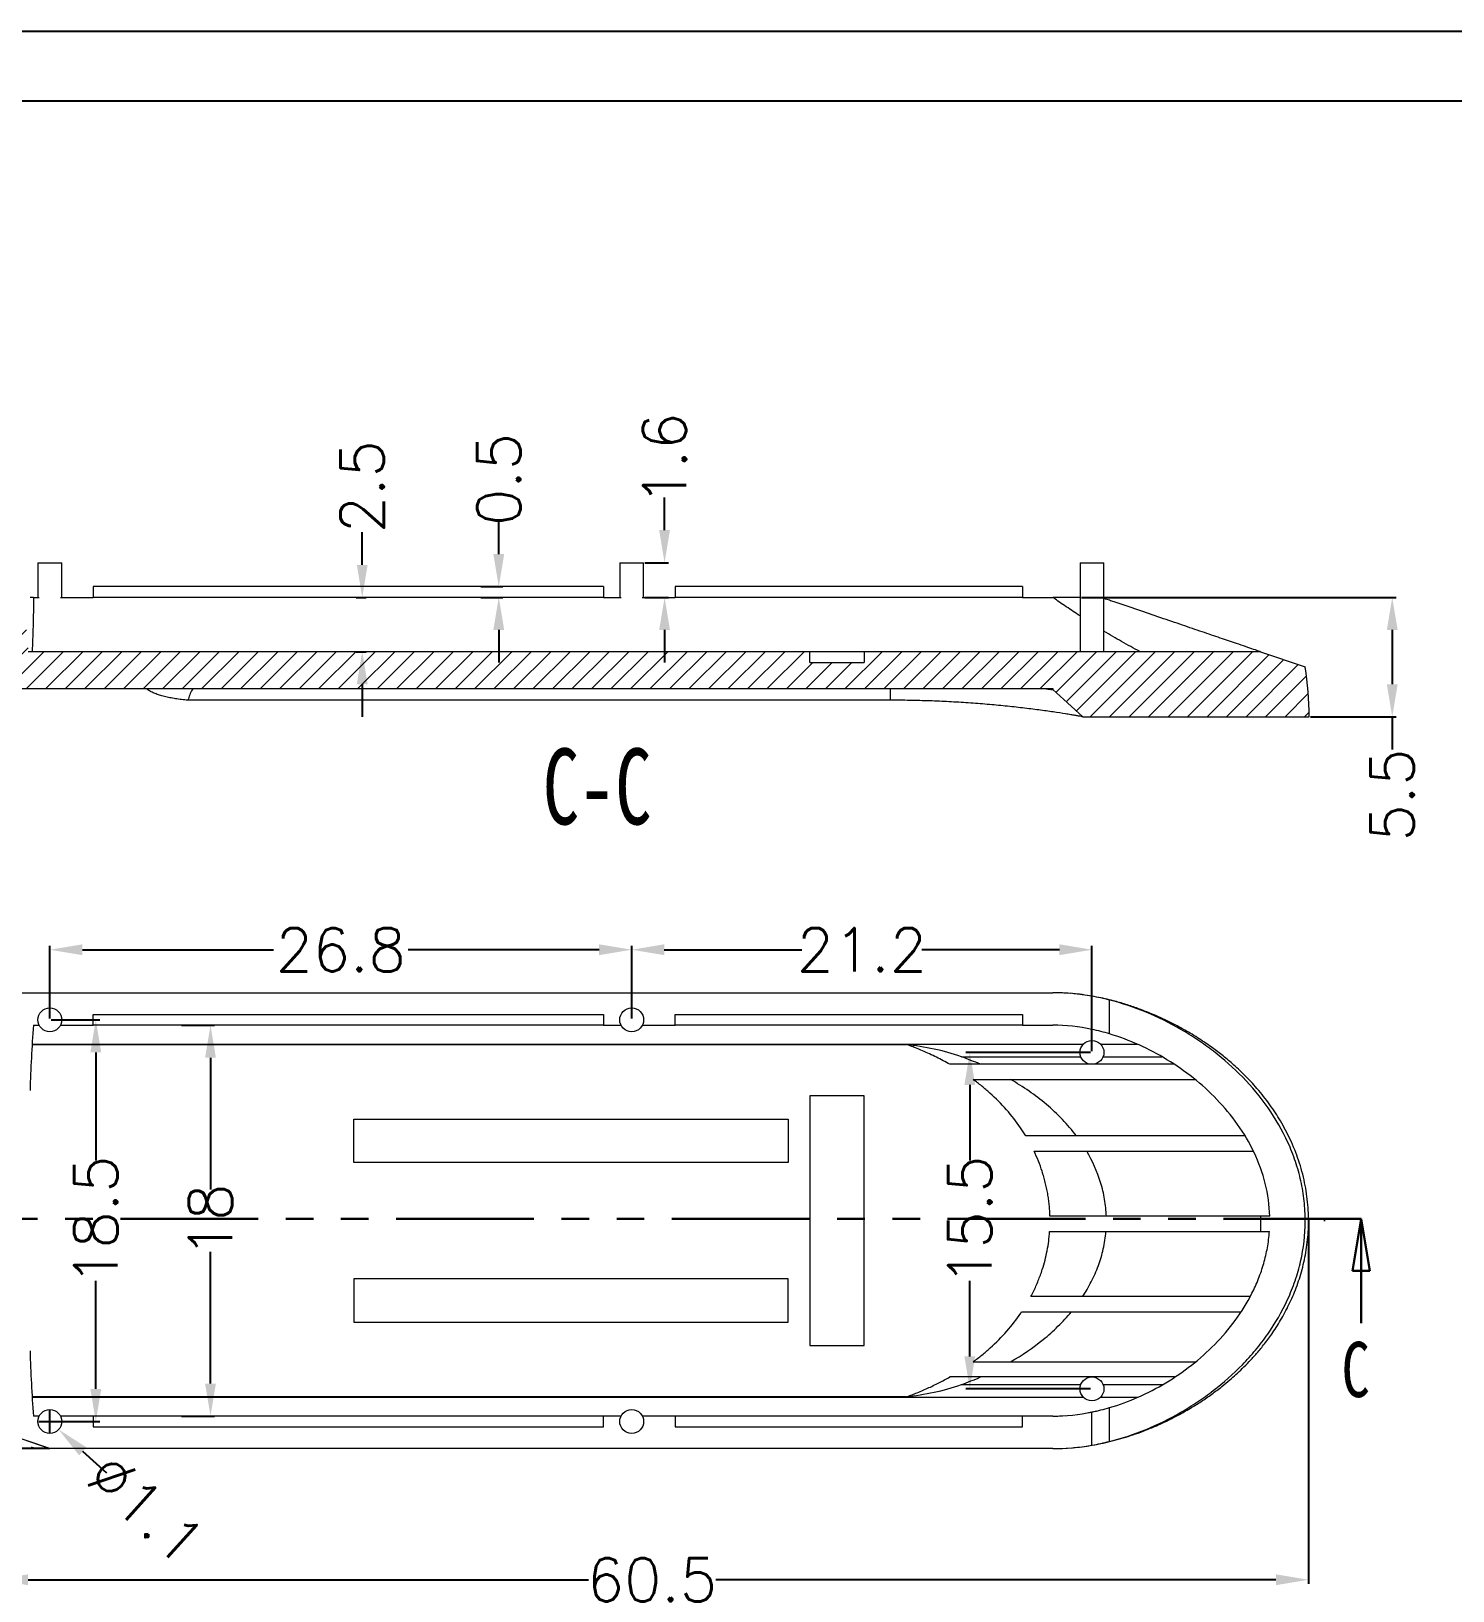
# Model space of a CAD drawing. Header units: inches. Extents: x 3168 to 3805, y 519 to 654.
# Drawn here: x 3410.8 to 3476.3, y 582.1 to 654 of the extents above; entities that cross this region are included whole.
import ezdxf

# ---------------------------------------------------------------- set-up
doc = ezdxf.new("R2010")
doc.units = ezdxf.units.IN
doc.linetypes.add('PHANTOM', pattern=[12.7, 6.35, -1.27, 1.27, -1.27, 1.27, -1.27])
doc.styles.add('SLDTEXTSTYLE0', font='TXT', dxfattribs={"width": 0.75})
doc.styles.add('SLDTEXTSTYLE3', font='TXT', dxfattribs={"width": 0.7})
doc.styles.get("Standard").update_dxf_attribs({"font": 'txt', "bigfont": 'gbcbig.shx'})
doc.dimstyles.new('2', dxfattribs={"dimtxt": 2, "dimasz": 1.5, "dimexe": 0.18, "dimexo": 0.0625, "dimgap": 0.1, "dimtad": 0, "dimzin": 12, "dimdsep": 46, "dimtxsty": 'Standard', "dimcen": 0.5, "dimclrd": 3, "dimclre": 3, "dimadec": 0, "dimazin": 0, "dimtfac": 1, "dimtofl": 0, "dimtmove": 0, "dimatfit": 3, "dimfxl": 1, "dimtolj": 1, "dimtzin": 0, "dimarcsym": 0})

# ---------------------------------------------------------------- blocks, each defined once
blk = doc.blocks.new('_CLOSED')
at = {"color": 0, "linetype": 'ByBlock', "lineweight": -2}
for p, q in [((-1, 0.166667), (0, 0)), ((-1, 0.166667), (-1, -0.166667)), ((0, 0), (-1, -0.166667)), ((0, 0), (-1, 0))]:
    blk.add_line(p, q, dxfattribs=at)
blk = doc.blocks.new('*D180')
at = {"color": 3, "lineweight": -2, "transparency": 16777216}
for p, q in [((3407.669, 611.651), (3406.169, 611.651)), ((3409.169, 599.353), (3409.169, 611.831)), ((3411.669, 608.485), (3411.669, 611.831)), ((3413.169, 611.651), (3414.669, 611.651))]:
    blk.add_line(p, q, dxfattribs=at)
at = {"color": 3, "transparency": 16777216}
for points in [[(3407.669, 611.901), (3407.669, 611.401), (3409.169, 611.651)], [(3413.169, 611.901), (3413.169, 611.401), (3411.669, 611.651)]]:
    blk.add_solid(points, dxfattribs=at)
at = {"layer": 'Defpoints', "color": 0, "transparency": 16777216}
for p in [(3411.669, 611.651), (3411.669, 608.423), (3409.169, 599.291)]:
    blk.add_point(p, dxfattribs=at)
at = {"color": 0, "transparency": 16777216, "insert": (3404.069, 611.651), "char_height": 2, "attachment_point": 5}
blk.add_mtext('\\A1;2.5', dxfattribs=at)
blk = doc.blocks.new('*D181')
at = {"color": 3, "lineweight": -2, "transparency": 16777216}
for p, q in [((3411.669, 608.485), (3411.669, 611.831)), ((3413.169, 611.651), (3421.969, 611.651)), ((3436.969, 611.651), (3428.169, 611.651)), ((3438.469, 608.485), (3438.469, 611.831))]:
    blk.add_line(p, q, dxfattribs=at)
at = {"color": 3, "transparency": 16777216}
for points in [[(3413.169, 611.901), (3413.169, 611.401), (3411.669, 611.651)], [(3436.969, 611.901), (3436.969, 611.401), (3438.469, 611.651)]]:
    blk.add_solid(points, dxfattribs=at)
at = {"layer": 'Defpoints', "color": 0, "transparency": 16777216}
for p in [(3438.469, 611.651), (3411.669, 608.423), (3438.469, 608.423)]:
    blk.add_point(p, dxfattribs=at)
at = {"color": 0, "transparency": 16777216, "insert": (3425.069, 611.651), "char_height": 2, "attachment_point": 5}
blk.add_mtext('\\A1;26.8', dxfattribs=at)
blk = doc.blocks.new('*D182')
at = {"color": 3, "lineweight": -2, "transparency": 16777216}
for p, q in [((3438.469, 608.485), (3438.469, 611.831)), ((3439.969, 611.651), (3446.302, 611.651)), ((3458.169, 611.651), (3451.835, 611.651)), ((3459.669, 606.985), (3459.669, 611.831))]:
    blk.add_line(p, q, dxfattribs=at)
at = {"color": 3, "transparency": 16777216}
for points in [[(3439.969, 611.901), (3439.969, 611.401), (3438.469, 611.651)], [(3458.169, 611.901), (3458.169, 611.401), (3459.669, 611.651)]]:
    blk.add_solid(points, dxfattribs=at)
at = {"layer": 'Defpoints', "color": 0, "transparency": 16777216}
for p in [(3459.669, 611.651), (3438.469, 608.423), (3459.669, 606.923)]:
    blk.add_point(p, dxfattribs=at)
at = {"color": 0, "transparency": 16777216, "insert": (3449.069, 611.651), "char_height": 2, "attachment_point": 5}
blk.add_mtext('\\A1;21.2', dxfattribs=at)
blk = doc.blocks.new('*D183')
at = {"color": 3, "lineweight": -2, "transparency": 16777216}
for p, q in [((3411.731, 608.423), (3413.967, 608.423)), ((3413.787, 606.923), (3413.787, 601.939)), ((3413.787, 591.423), (3413.787, 596.406)), ((3411.731, 589.923), (3413.967, 589.923))]:
    blk.add_line(p, q, dxfattribs=at)
at = {"color": 3, "transparency": 16777216}
for points in [[(3413.537, 606.923), (3414.037, 606.923), (3413.787, 608.423)], [(3413.537, 591.423), (3414.037, 591.423), (3413.787, 589.923)]]:
    blk.add_solid(points, dxfattribs=at)
at = {"layer": 'Defpoints', "color": 0, "transparency": 16777216}
for p in [(3411.669, 608.423), (3413.787, 608.423), (3411.669, 589.923)]:
    blk.add_point(p, dxfattribs=at)
at = {"color": 0, "transparency": 16777216, "insert": (3413.787, 599.173), "char_height": 2, "attachment_point": 5, "rotation": 90}
blk.add_mtext('\\A1;18.5', dxfattribs=at)
blk = doc.blocks.new('*D184')
at = {"color": 3, "lineweight": -2, "transparency": 16777216}
for p, q in [((3409.606, 609.673), (3403.408, 609.673)), ((3403.588, 608.173), (3403.588, 600.606)), ((3403.588, 590.173), (3403.588, 597.739)), ((3411.606, 588.673), (3403.408, 588.673))]:
    blk.add_line(p, q, dxfattribs=at)
at = {"color": 3, "transparency": 16777216}
for points in [[(3403.338, 608.173), (3403.838, 608.173), (3403.588, 609.673)], [(3403.338, 590.173), (3403.838, 590.173), (3403.588, 588.673)]]:
    blk.add_solid(points, dxfattribs=at)
at = {"layer": 'Defpoints', "color": 0, "transparency": 16777216}
for p in [(3409.669, 609.673), (3403.588, 588.673), (3411.669, 588.673)]:
    blk.add_point(p, dxfattribs=at)
at = {"color": 0, "transparency": 16777216, "insert": (3403.588, 599.173), "char_height": 2, "attachment_point": 5, "rotation": 90}
blk.add_mtext('\\A1;21', dxfattribs=at)
blk = doc.blocks.new('*D185')
at = {"color": 3, "lineweight": -2, "transparency": 16777216}
for p, q in [((3459.606, 606.923), (3453.862, 606.923)), ((3454.042, 605.423), (3454.042, 601.939)), ((3454.042, 592.923), (3454.042, 596.406)), ((3459.606, 591.423), (3453.862, 591.423))]:
    blk.add_line(p, q, dxfattribs=at)
at = {"color": 3, "transparency": 16777216}
for points in [[(3453.792, 605.423), (3454.292, 605.423), (3454.042, 606.923)], [(3453.792, 592.923), (3454.292, 592.923), (3454.042, 591.423)]]:
    blk.add_solid(points, dxfattribs=at)
at = {"layer": 'Defpoints', "color": 0, "transparency": 16777216}
for p in [(3459.669, 606.923), (3454.042, 591.423), (3459.669, 591.423)]:
    blk.add_point(p, dxfattribs=at)
at = {"color": 0, "transparency": 16777216, "insert": (3454.042, 599.173), "char_height": 2, "attachment_point": 5, "rotation": 90}
blk.add_mtext('\\A1;15.5', dxfattribs=at)
blk = doc.blocks.new('*D186')
at = {"color": 3, "lineweight": -2, "transparency": 16777216}
for p, q in [((3411.169, 589.923), (3412.169, 589.923)), ((3411.669, 589.423), (3411.669, 590.423)), ((3414.301, 587.541), (3413.189, 588.547))]:
    blk.add_line(p, q, dxfattribs=at)
at = {"color": 3, "transparency": 16777216}
blk.add_solid([(3413.356, 588.733), (3413.021, 588.362), (3412.076, 589.554)], dxfattribs=at)
at = {"layer": 'Defpoints', "color": 0, "transparency": 16777216}
for p in [(3411.261, 590.292), (3412.076, 589.554)]:
    blk.add_point(p, dxfattribs=at)
at = {"color": 0, "transparency": 16777216, "insert": (3416.105, 585.908), "char_height": 2, "attachment_point": 5, "rotation": 317.85672}
blk.add_mtext('\\A1;∅1.1', dxfattribs=at)
blk = doc.blocks.new('*D187')
at = {"color": 3, "lineweight": -2, "transparency": 16777216}
for p, q in [((3409.169, 599.196), (3409.169, 582.454)), ((3469.643, 599.196), (3469.643, 582.454)), ((3410.669, 582.634), (3436.473, 582.634)), ((3468.143, 582.634), (3442.339, 582.634))]:
    blk.add_line(p, q, dxfattribs=at)
at = {"color": 3, "transparency": 16777216}
for points in [[(3410.669, 582.884), (3410.669, 582.384), (3409.169, 582.634)], [(3468.143, 582.884), (3468.143, 582.384), (3469.643, 582.634)]]:
    blk.add_solid(points, dxfattribs=at)
at = {"layer": 'Defpoints', "color": 0, "transparency": 16777216}
for p in [(3409.169, 599.259), (3469.643, 599.259), (3469.643, 582.634)]:
    blk.add_point(p, dxfattribs=at)
at = {"color": 0, "transparency": 16777216, "insert": (3439.406, 582.634), "char_height": 2, "attachment_point": 5}
blk.add_mtext('\\A1;60.5', dxfattribs=at)
blk = doc.blocks.new('*D192')
at = {"color": 3, "lineweight": -2, "transparency": 16777216}
for p, q in [((3459.181, 627.877), (3473.679, 627.877)), ((3473.499, 626.377), (3473.499, 623.878)), ((3469.731, 622.378), (3473.679, 622.378)), ((3473.499, 622.378), (3473.499, 620.878))]:
    blk.add_line(p, q, dxfattribs=at)
at = {"color": 3, "transparency": 16777216}
for points in [[(3473.249, 626.377), (3473.749, 626.377), (3473.499, 627.877)], [(3473.249, 623.878), (3473.749, 623.878), (3473.499, 622.378)]]:
    blk.add_solid(points, dxfattribs=at)
at = {"layer": 'Defpoints', "color": 0, "transparency": 16777216}
for p in [(3459.119, 627.877), (3473.499, 627.877), (3469.668, 622.378)]:
    blk.add_point(p, dxfattribs=at)
at = {"color": 0, "transparency": 16777216, "insert": (3473.499, 618.778), "char_height": 2, "attachment_point": 5, "rotation": 90}
blk.add_mtext('\\A1;5.5', dxfattribs=at)
blk = doc.blocks.new('*D196')
at = {"color": 3, "lineweight": -2, "transparency": 16777216}
for p, q in [((3426.058, 629.377), (3426.058, 630.877)), ((3425.773, 627.877), (3426.238, 627.877)), ((3425.773, 625.377), (3426.238, 625.377)), ((3426.058, 623.877), (3426.058, 622.377))]:
    blk.add_line(p, q, dxfattribs=at)
at = {"color": 3, "transparency": 16777216}
for points in [[(3425.808, 629.377), (3426.308, 629.377), (3426.058, 627.877)], [(3425.808, 623.877), (3426.308, 623.877), (3426.058, 625.377)]]:
    blk.add_solid(points, dxfattribs=at)
at = {"layer": 'Defpoints', "color": 0, "transparency": 16777216}
for p in [(3425.711, 627.877), (3426.058, 627.877), (3425.711, 625.377)]:
    blk.add_point(p, dxfattribs=at)
at = {"color": 0, "transparency": 16777216, "insert": (3426.058, 632.977), "char_height": 2, "attachment_point": 5, "rotation": 90}
blk.add_mtext('\\A1;2.5', dxfattribs=at)
blk = doc.blocks.new('*D197')
at = {"color": 3, "lineweight": -2, "transparency": 16777216}
for p, q in [((3432.348, 629.877), (3432.348, 631.377)), ((3431.526, 628.377), (3432.528, 628.377)), ((3431.526, 627.877), (3432.528, 627.877)), ((3432.348, 626.377), (3432.348, 624.877))]:
    blk.add_line(p, q, dxfattribs=at)
at = {"color": 3, "transparency": 16777216}
for points in [[(3432.098, 629.877), (3432.598, 629.877), (3432.348, 628.377)], [(3432.098, 626.377), (3432.598, 626.377), (3432.348, 627.877)]]:
    blk.add_solid(points, dxfattribs=at)
at = {"layer": 'Defpoints', "color": 0, "transparency": 16777216}
for p in [(3431.464, 628.377), (3431.464, 627.877), (3432.348, 628.377)]:
    blk.add_point(p, dxfattribs=at)
at = {"color": 0, "transparency": 16777216, "insert": (3432.348, 633.311), "char_height": 2, "attachment_point": 5, "rotation": 90}
blk.add_mtext('\\A1;0.5', dxfattribs=at)
blk = doc.blocks.new('*D198')
at = {"color": 3, "lineweight": -2, "transparency": 16777216}
for p, q in [((3439.984, 630.977), (3439.984, 632.477)), ((3439.081, 629.477), (3440.164, 629.477)), ((3439.081, 627.877), (3440.164, 627.877)), ((3439.984, 626.377), (3439.984, 624.877))]:
    blk.add_line(p, q, dxfattribs=at)
at = {"color": 3, "transparency": 16777216}
for points in [[(3439.734, 630.977), (3440.234, 630.977), (3439.984, 629.477)], [(3439.734, 626.377), (3440.234, 626.377), (3439.984, 627.877)]]:
    blk.add_solid(points, dxfattribs=at)
at = {"layer": 'Defpoints', "color": 0, "transparency": 16777216}
for p in [(3439.019, 629.477), (3439.984, 629.477), (3439.019, 627.877)]:
    blk.add_point(p, dxfattribs=at)
at = {"color": 0, "transparency": 16777216, "insert": (3439.984, 634.244), "char_height": 2, "attachment_point": 5, "rotation": 90}
blk.add_mtext('\\A1;1.6', dxfattribs=at)
blk = doc.blocks.new('*D211')
at = {"color": 3, "lineweight": -2, "transparency": 16777216}
for p, q in [((3417.736, 608.173), (3419.25, 608.173)), ((3419.07, 606.673), (3419.07, 600.606)), ((3419.07, 591.673), (3419.07, 597.739)), ((3417.736, 590.173), (3419.25, 590.173))]:
    blk.add_line(p, q, dxfattribs=at)
at = {"color": 3, "transparency": 16777216}
for points in [[(3418.82, 606.673), (3419.32, 606.673), (3419.07, 608.173)], [(3418.82, 591.673), (3419.32, 591.673), (3419.07, 590.173)]]:
    blk.add_solid(points, dxfattribs=at)
at = {"layer": 'Defpoints', "color": 0, "transparency": 16777216}
for p in [(3417.673, 608.173), (3417.673, 590.173), (3419.07, 590.173)]:
    blk.add_point(p, dxfattribs=at)
at = {"color": 0, "transparency": 16777216, "insert": (3419.07, 599.173), "char_height": 2, "attachment_point": 5, "rotation": 90}
blk.add_mtext('\\A1;18', dxfattribs=at)

msp = doc.modelspace()

# ---------------------------------------------------------------- hatches: boundary and pattern name
at = {"linetype": 'Continuous', "lineweight": 0}
h = msp.add_hatch(dxfattribs=at)
h.set_pattern_fill('ANSI31', color=4, scale=0.2, style=0)
h.set_pattern_definition([(45, (0, -7.52314), (-0.44901281, 0.44901281), [])])
edge = h.paths.add_edge_path(flags=0)
edge.add_spline(control_points=[(3409.169, 624.514), (3409.227, 624.484), (3409.285, 624.454), (3409.343, 624.425)], knot_values=[0.000024, 0.000024, 0.000024, 0.000024, 0.00022, 0.00022, 0.00022, 0.00022], weights=[1, 1, 1, 1], degree=3, periodic=0)
edge.add_spline(control_points=[(3409.343, 624.425), (3409.584, 624.176), (3409.825, 623.927), (3410.066, 623.678)], knot_values=[0, 0, 0, 0, 0.00104, 0.00104, 0.00104, 0.00104], weights=[1, 1, 1, 1], degree=3, periodic=0)
edge.add_line((3410.066, 623.678), (3457.867, 623.678))
edge.add_spline(control_points=[(3457.867, 623.678), (3457.867, 623.662), (3457.867, 623.646), (3457.867, 623.63)], knot_values=[0, 0, 0, 0, 0.000048, 0.000048, 0.000048, 0.000048], weights=[1, 1, 1, 1], degree=3, periodic=0)
edge.add_spline(control_points=[(3457.867, 623.63), (3458.092, 623.427), (3458.317, 623.223), (3458.542, 623.02), (3458.66, 622.913), (3458.779, 622.806), (3458.897, 622.699), (3459.016, 622.592), (3459.134, 622.485), (3459.253, 622.378)], knot_values=[0, 0, 0, 0, 0.000909, 0.000909, 0.000909, 0.001388, 0.001388, 0.001388, 0.001867, 0.001867, 0.001867, 0.001867], weights=[1, 1, 1, 1, 1, 1, 1, 1, 1, 1], degree=3, periodic=0)
edge.add_line((3459.253, 622.378), (3469.668, 622.378))
edge.add_spline(control_points=[(3469.668, 622.378), (3469.67, 623.147), (3469.61, 623.918), (3469.49, 624.678)], knot_values=[0.000034, 0.000034, 0.000034, 0.000034, 0.002332, 0.002332, 0.002332, 0.002332], weights=[1, 1, 1, 1], degree=3, periodic=0)
edge.add_line((3469.49, 624.678), (3467.432, 625.377))
edge.add_line((3467.432, 625.377), (3449.169, 625.377))
edge.add_line((3449.169, 625.377), (3449.169, 624.877))
edge.add_line((3449.169, 624.877), (3446.669, 624.877))
edge.add_line((3446.669, 624.877), (3446.669, 625.377))
edge.add_line((3446.669, 625.377), (3410.669, 625.377))
edge.add_line((3410.669, 625.377), (3410.669, 626.377))
edge.add_line((3410.669, 626.377), (3409.169, 626.377))
edge.add_line((3409.169, 626.377), (3409.169, 624.514))

# ---------------------------------------------------------------- linework, layer by layer
for p, q in [((3377.093, 653.956), (3567.902, 653.956)), ((3382.031, 650.744), (3564.69, 650.744))]:
    msp.add_line(p, q)
at = {"color": 7, "linetype": 'Continuous', "lineweight": 15}
for p, q in [((3411.119, 629.477), (3411.119, 627.877)), ((3411.119, 629.477), (3412.219, 629.477)), ((3412.219, 627.877), (3412.219, 629.477)), ((3437.919, 629.477), (3437.919, 627.877)), ((3437.919, 629.477), (3439.019, 629.477)), ((3439.019, 627.877), (3439.019, 629.477)), ((3459.119, 629.477), (3459.119, 625.377)), ((3459.119, 629.477), (3460.219, 629.477)), ((3460.219, 625.377), (3460.219, 629.477)), ((3410.916, 627.877), (3411.179, 627.877)), ((3412.158, 627.877), (3413.669, 627.877)), ((3437.169, 628.377), (3413.669, 628.377)), ((3413.669, 628.377), (3413.669, 627.877)), ((3437.169, 627.877), (3413.669, 627.877)), ((3437.169, 628.377), (3437.169, 627.877)), ((3437.169, 627.877), (3437.979, 627.877)), ((3438.958, 627.877), (3440.469, 627.877)), ((3440.469, 628.377), (3440.469, 627.877)), ((3456.469, 628.377), (3440.469, 628.377)), ((3456.469, 627.877), (3440.469, 627.877)), ((3456.469, 628.377), (3456.469, 627.877)), ((3456.469, 627.877), (3457.861, 627.877)), ((3460.474, 627.744), (3460.219, 627.811)), ((3446.669, 625.377), (3410.669, 625.377)), ((3410.855, 625.386), (3459.119, 625.386)), ((3446.669, 624.877), (3446.669, 625.377)), ((3449.169, 625.377), (3446.669, 625.377)), ((3449.169, 625.377), (3449.169, 624.877)), ((3467.432, 625.377), (3449.169, 625.377)), ((3460.219, 625.386), (3461.868, 625.386)), ((3461.868, 625.386), (3461.894, 625.377)), ((3467.432, 625.377), (3469.49, 624.678)), ((3446.669, 624.877), (3449.169, 624.877)), ((3410.066, 623.678), (3457.867, 623.678)), ((3416.189, 623.616), (3416.129, 623.677)), ((3457.867, 623.678), (3457.867, 623.63)), ((3450.369, 623.143), (3418.032, 623.143)), ((3459.253, 622.378), (3469.668, 622.378)), ((3409.669, 609.673), (3457.861, 609.673)), ((3458.69, 609.635), (3458.492, 609.652)), ((3459.669, 607.982), (3459.669, 609.51)), ((3460.474, 607.775), (3460.474, 609.335)), ((3413.669, 608.673), (3437.169, 608.673)), ((3413.669, 608.173), (3413.669, 608.673)), ((3437.169, 608.673), (3437.169, 608.173)), ((3440.469, 608.673), (3456.469, 608.673)), ((3440.469, 608.173), (3440.469, 608.673)), ((3456.469, 608.673), (3456.469, 608.173)), ((3410.916, 608.173), (3411.179, 608.173)), ((3412.158, 608.173), (3413.669, 608.173)), ((3437.169, 608.173), (3413.669, 608.173)), ((3437.169, 608.173), (3437.979, 608.173)), ((3438.958, 608.173), (3440.469, 608.173)), ((3456.469, 608.173), (3440.469, 608.173)), ((3456.469, 608.173), (3457.861, 608.173)), ((3410.854, 607.293), (3451.109, 607.293)), ((3410.855, 607.302), (3459.27, 607.302)), ((3460.067, 607.302), (3461.751, 607.302)), ((3463.438, 606.373), (3453.119, 606.373)), ((3454.199, 605.673), (3464.415, 605.673)), ((3449.169, 604.923), (3446.669, 604.923)), ((3446.669, 604.923), (3446.669, 593.423)), ((3449.169, 593.423), (3449.169, 604.923)), ((3425.669, 603.854), (3445.669, 603.854)), ((3425.669, 601.854), (3425.669, 603.854)), ((3445.669, 603.854), (3445.669, 601.854)), ((3466.723, 603.073), (3456.621, 603.073)), ((3457.001, 602.373), (3467.104, 602.373)), ((3445.669, 601.854), (3425.669, 601.854)), ((3467.432, 599.373), (3457.734, 599.373)), ((3467.432, 599.373), (3467.432, 598.673)), ((3467.856, 599.373), (3467.432, 599.373)), ((3457.72, 598.673), (3467.432, 598.673)), ((3467.432, 598.673), (3467.841, 598.673)), ((3445.669, 596.491), (3425.669, 596.491)), ((3425.669, 596.491), (3425.669, 594.491)), ((3445.669, 594.491), (3445.669, 596.491)), ((3466.943, 595.673), (3456.849, 595.673)), ((3456.43, 594.973), (3466.527, 594.973)), ((3425.669, 594.491), (3445.669, 594.491)), ((3446.669, 593.423), (3449.169, 593.423)), ((3454.199, 592.673), (3464.421, 592.673)), ((3463.466, 591.973), (3453.119, 591.973)), ((3451.109, 591.053), (3410.854, 591.053)), ((3410.855, 591.043), (3459.27, 591.043)), ((3460.067, 591.043), (3461.778, 591.043)), ((3460.474, 589.003), (3460.474, 590.561)), ((3411.179, 590.173), (3410.916, 590.173)), ((3413.669, 590.173), (3412.158, 590.173)), ((3437.169, 590.173), (3413.669, 590.173)), ((3413.669, 590.173), (3413.669, 589.673)), ((3437.169, 589.673), (3437.169, 590.173)), ((3437.979, 590.173), (3437.169, 590.173)), ((3440.469, 590.173), (3438.958, 590.173)), ((3440.469, 590.173), (3440.469, 589.673)), ((3456.469, 590.173), (3440.469, 590.173)), ((3456.469, 589.673), (3456.469, 590.173)), ((3457.861, 590.173), (3456.469, 590.173)), ((3459.508, 590.33), (3459.891, 590.409)), ((3459.669, 588.831), (3459.669, 590.358)), ((3411.669, 588.673), (3409.483, 589.423)), ((3411.646, 588.675), (3409.944, 589.263)), ((3413.669, 589.673), (3437.169, 589.673)), ((3440.469, 589.673), (3456.469, 589.673)), ((3411.646, 588.675), (3411.646, 588.675)), ((3457.861, 588.673), (3411.669, 588.673)), ((3458.486, 588.692), (3458.707, 588.71))]:
    msp.add_line(p, q, dxfattribs=at)
at = {"color": 8, "linetype": 'Continuous', "lineweight": 15}
for p, q in [((3450.369, 623.678), (3450.369, 623.143)), ((3453.653, 606.725), (3459.155, 606.725)), ((3460.182, 606.725), (3462.887, 606.725)), ((3453.653, 591.621), (3459.155, 591.621)), ((3460.182, 591.621), (3462.919, 591.621))]:
    msp.add_line(p, q, dxfattribs=at)
at = {"color": 1, "linetype": 'PHANTOM', "lineweight": 30}
msp.add_line((3472.07, 599.259), (3406.374, 599.259), dxfattribs=at)
at = {"color": 7, "linetype": 'Continuous', "lineweight": 30}
msp.add_line((3472.07, 594.459), (3472.07, 599.259), dxfattribs=at)
at = {"color": 7, "linetype": 'Continuous', "lineweight": 15, "flags": 128}
msp.add_lwpolyline([(3459.253, 622.378), (3458.897, 622.699), (3458.542, 623.02), (3457.867, 623.63)], dxfattribs=at)
at = {"color": 7, "linetype": 'Continuous', "lineweight": 15}
for centre in [(3411.669, 608.423), (3438.469, 608.423), (3459.669, 606.923), (3459.669, 591.423), (3411.669, 589.923), (3438.469, 589.923)]:
    msp.add_circle(centre, 0.55, dxfattribs=at)
for points, knots in [([(3410.916, 627.877), (3410.874, 627.877), (3410.845, 627.877), (3410.796, 627.877), (3410.776, 627.877), (3410.759, 627.877)], [0, 0, 0, 0, 0.5, 0.5, 1, 1, 1, 1]), ([(3410.916, 627.877), (3410.916, 627.425), (3410.909, 626.985), (3410.887, 626.131), (3410.872, 625.74), (3410.855, 625.386)], [0, 0, 0, 0, 0.5, 0.5, 1, 1, 1, 1]), ([(3459.119, 627.028), (3458.908, 627.166), (3458.491, 627.44), (3458.073, 627.729), (3457.866, 627.874), (3457.861, 627.877)], [0, 0, 0, 0, 0.500695, 0.987881, 1, 1, 1, 1]), ([(3459.119, 627.877), (3459.004, 627.877), (3458.589, 627.877), (3458.167, 627.877), (3457.861, 627.877)], [0, 0, 0, 0, 0.275684, 1, 1, 1, 1]), ([(3467.412, 625.384), (3467.318, 625.416), (3467.127, 625.481), (3466.756, 625.608), (3466.257, 625.777), (3465.594, 626.003), (3464.755, 626.288), (3463.834, 626.601), (3462.844, 626.938), (3461.792, 627.296), (3460.99, 627.569), (3460.546, 627.72), (3460.474, 627.744)], [0, 0, 0, 0, 0.077899, 0.157693, 0.237339, 0.358745, 0.480603, 0.602176, 0.726668, 0.851449, 0.975909, 1, 1, 1, 1]), ([(3461.868, 625.386), (3461.591, 625.536), (3461.042, 625.832), (3460.491, 626.164), (3460.219, 626.328)], [0, 0, 0, 0, 0.505119, 1, 1, 1, 1]), ([(3418.032, 623.143), (3417.982, 623.148), (3417.883, 623.157), (3417.737, 623.174), (3417.595, 623.192), (3417.411, 623.22), (3417.19, 623.259), (3416.944, 623.314), (3416.718, 623.377), (3416.515, 623.449), (3416.335, 623.528), (3416.238, 623.587), (3416.189, 623.616)], [0, 0, 0, 0, 0.061764, 0.123493, 0.185342, 0.247463, 0.371174, 0.495463, 0.620902, 0.746981, 0.873184, 1, 1, 1, 1]), ([(3418.261, 623.678), (3418.252, 623.664), (3418.187, 623.572), (3418.104, 623.393), (3418.056, 623.226), (3418.032, 623.143)], [0, 0, 0, 0, 0.076623, 0.538226, 1, 1, 1, 1]), ([(3457.51, 623.678), (3457.577, 623.669), (3457.711, 623.652), (3457.832, 623.635), (3457.856, 623.631), (3457.867, 623.63)], [0, 0, 0, 0, 0.331865, 0.6700198, 1, 1, 1, 1]), ([(3459.253, 622.378), (3459.251, 622.378), (3459.246, 622.379), (3459.228, 622.382), (3459.202, 622.387), (3459.151, 622.396), (3459.057, 622.412), (3458.897, 622.44), (3458.696, 622.474), (3458.38, 622.525), (3457.902, 622.599), (3457.229, 622.694), (3456.483, 622.788), (3455.684, 622.876), (3454.847, 622.955), (3453.979, 623.022), (3453.092, 623.075), (3452.342, 623.107), (3451.739, 623.126), (3451.285, 623.136), (3450.827, 623.142), (3450.522, 623.142), (3450.369, 623.143)], [0, 0, 0, 0, 0.01736, 0.034704, 0.052065, 0.069477, 0.109352, 0.149748, 0.189133, 0.22909, 0.308202, 0.386263, 0.464317, 0.54141, 0.618115, 0.695085, 0.77158, 0.847595, 0.885514, 0.923601, 0.961737, 1, 1, 1, 1]), ([(3458.674, 609.637), (3458.408, 609.654), (3458.136, 609.673), (3457.866, 609.673), (3457.861, 609.673)], [0, 0, 0, 0, 0.980303, 1, 1, 1, 1]), ([(3458.803, 588.717), (3458.835, 588.72), (3458.995, 588.732), (3459.285, 588.769), (3459.705, 588.832), (3460.179, 588.924), (3460.664, 589.04), (3461.119, 589.167), (3461.566, 589.31), (3462.047, 589.484), (3462.496, 589.666), (3462.876, 589.835), (3463.157, 589.969), (3463.403, 590.091), (3463.647, 590.219), (3463.92, 590.369), (3464.268, 590.572), (3464.695, 590.839), (3465.181, 591.173), (3465.627, 591.511), (3465.996, 591.815), (3466.307, 592.089), (3466.604, 592.369), (3466.924, 592.692), (3467.27, 593.073), (3467.635, 593.517), (3468.026, 594.051), (3468.423, 594.68), (3468.802, 595.403), (3469.131, 596.191), (3469.394, 597.042), (3469.574, 597.952), (3469.659, 598.912), (3469.632, 599.912), (3469.482, 600.937), (3469.207, 601.949), (3468.825, 602.899), (3468.375, 603.75), (3467.861, 604.535), (3467.301, 605.243), (3466.717, 605.869), (3466.169, 606.38), (3465.655, 606.807), (3465.115, 607.213), (3464.512, 607.618), (3463.836, 608.019), (3463.12, 608.391), (3462.432, 608.7), (3461.78, 608.951), (3461.231, 609.136), (3460.731, 609.281), (3460.273, 609.394), (3459.855, 609.482), (3459.423, 609.555), (3459.08, 609.603), (3458.886, 609.619), (3458.837, 609.623)], [0, 0, 0, 0, 0.003747, 0.018845, 0.031736, 0.047552, 0.062332, 0.077298, 0.0928, 0.109605, 0.127772, 0.14031, 0.15027, 0.158238, 0.16715, 0.177404, 0.188888, 0.207165, 0.225381, 0.243048, 0.257067, 0.267932, 0.279404, 0.292571, 0.307445, 0.324034, 0.342273, 0.364722, 0.388217, 0.412754, 0.438329, 0.464957, 0.492636, 0.521363, 0.551112, 0.581837, 0.611657, 0.639336, 0.664857, 0.692651, 0.717363, 0.739009, 0.757696, 0.775697, 0.798799, 0.823687, 0.850868, 0.879603, 0.899044, 0.918985, 0.938947, 0.950763, 0.962774, 0.976959, 0.994221, 1, 1, 1, 1]), ([(3460.474, 589.003), (3461.051, 589.148), (3461.613, 589.335), (3462.709, 589.785), (3463.242, 590.047), (3464.022, 590.497), (3464.278, 590.656), (3464.775, 590.989), (3465.018, 591.164), (3465.727, 591.712), (3466.175, 592.108), (3466.806, 592.756), (3467.009, 592.981), (3467.4, 593.45), (3467.588, 593.695), (3468.116, 594.448), (3468.424, 594.977), (3468.809, 595.819), (3468.925, 596.11), (3469.127, 596.7), (3469.211, 596.998), (3469.416, 597.901), (3469.488, 598.516), (3469.492, 599.457), (3469.475, 599.772), (3469.407, 600.392), (3469.356, 600.698), (3469.222, 601.304), (3469.139, 601.603), (3468.94, 602.195), (3468.824, 602.486), (3468.441, 603.331), (3468.133, 603.863), (3467.426, 604.875), (3467.034, 605.342), (3466.192, 606.207), (3465.742, 606.606), (3465.025, 607.159), (3464.779, 607.336), (3464.279, 607.671), (3464.025, 607.829), (3463.25, 608.277), (3462.718, 608.541), (3461.619, 608.996), (3461.051, 609.188), (3460.474, 609.335)], [0, 0, 0, 0, 0.0625, 0.0625, 0.125, 0.125, 0.15625, 0.15625, 0.1875, 0.1875, 0.25, 0.25, 0.28125, 0.28125, 0.3125, 0.3125, 0.375, 0.375, 0.40625, 0.40625, 0.4375, 0.4375, 0.5, 0.5, 0.53125, 0.53125, 0.5625, 0.5625, 0.59375, 0.59375, 0.625, 0.625, 0.6875, 0.6875, 0.75, 0.75, 0.8125, 0.8125, 0.84375, 0.84375, 0.875, 0.875, 0.9375, 0.9375, 1, 1, 1, 1]), ([(3410.916, 608.173), (3410.874, 607.673), (3410.845, 607.173), (3410.796, 606.173), (3410.776, 605.673), (3410.759, 605.173)], [0, 0, 0, 0, 0.5, 0.5, 1, 1, 1, 1]), ([(3460.474, 607.775), (3460.345, 607.814), (3460.214, 607.85), (3459.946, 607.92), (3459.807, 607.953), (3459.669, 607.982)], [0, 0, 0, 0, 0.5, 0.5, 1, 1, 1, 1]), ([(3467.856, 599.373), (3467.841, 599.886), (3467.771, 600.388), (3467.527, 601.371), (3467.351, 601.854), (3466.92, 602.766), (3466.665, 603.197), (3466.084, 604.019), (3465.764, 604.401), (3465.081, 605.11), (3464.717, 605.439), (3463.948, 606.051), (3463.541, 606.334), (3462.707, 606.841), (3462.278, 607.067), (3461.395, 607.464), (3460.939, 607.636), (3460.474, 607.775)], [0, 0, 0, 0, 0.125, 0.125, 0.25, 0.25, 0.375, 0.375, 0.5, 0.5, 0.625, 0.625, 0.75, 0.75, 0.875, 0.875, 1, 1, 1, 1]), ([(3453.119, 606.373), (3453.019, 606.429), (3452.817, 606.542), (3452.507, 606.701), (3452.189, 606.853), (3451.865, 606.998), (3451.575, 607.117), (3451.323, 607.215), (3451.181, 607.267), (3451.109, 607.293)], [0, 0, 0, 0, 0.156206, 0.313665, 0.472506, 0.632853, 0.794829, 0.897203, 1, 1, 1, 1]), ([(3453.653, 606.725), (3453.241, 606.876), (3452.821, 606.985), (3451.971, 607.166), (3451.542, 607.236), (3451.109, 607.293)], [0, 0, 0, 0, 0.5, 0.5, 1, 1, 1, 1]), ([(3456.621, 603.073), (3456.583, 603.135), (3456.505, 603.261), (3456.228, 603.677), (3455.742, 604.3), (3455.12, 604.922), (3454.595, 605.373), (3454.331, 605.573), (3454.199, 605.673)], [0, 0, 0, 0, 0.061808, 0.124035, 0.419116, 0.722679, 0.860581, 1, 1, 1, 1]), ([(3458.955, 603.073), (3458.754, 603.341), (3458.536, 603.595), (3458.072, 604.079), (3457.825, 604.31), (3457.052, 604.962), (3456.502, 605.339), (3455.924, 605.673)], [0, 0, 0, 0, 0.25, 0.25, 0.5, 0.5, 1, 1, 1, 1]), ([(3457.734, 599.373), (3457.731, 599.461), (3457.724, 599.636), (3457.702, 599.899), (3457.671, 600.16), (3457.631, 600.42), (3457.581, 600.679), (3457.521, 600.937), (3457.452, 601.194), (3457.351, 601.522), (3457.208, 601.919), (3457.07, 602.221), (3457.001, 602.373)], [0, 0, 0, 0, 0.084823, 0.169455, 0.254007, 0.338591, 0.42332, 0.508306, 0.593658, 0.679487, 0.839444, 1, 1, 1, 1]), ([(3460.332, 599.373), (3460.323, 599.635), (3460.296, 599.896), (3460.208, 600.417), (3460.146, 600.678), (3459.913, 601.436), (3459.695, 601.917), (3459.425, 602.373)], [0, 0, 0, 0, 0.25, 0.25, 0.5, 0.5, 1, 1, 1, 1]), ([(3470.376, 599.173), (3470.376, 599.175), (3470.376, 599.178), (3470.376, 599.18), (3470.376, 599.182), (3470.376, 599.184), (3470.376, 599.186), (3470.376, 599.188), (3470.376, 599.19), (3470.376, 599.192), (3470.376, 599.194), (3470.376, 599.195), (3470.376, 599.196), (3470.376, 599.197), (3470.376, 599.197), (3470.376, 599.197), (3470.376, 599.196), (3470.376, 599.195), (3470.376, 599.193), (3470.376, 599.192), (3470.376, 599.19), (3470.376, 599.188), (3470.376, 599.186), (3470.376, 599.184), (3470.376, 599.182), (3470.376, 599.18), (3470.376, 599.178), (3470.376, 599.176), (3470.376, 599.173), (3470.376, 599.171), (3470.376, 599.169), (3470.376, 599.167), (3470.376, 599.165), (3470.376, 599.163), (3470.376, 599.161), (3470.376, 599.16), (3470.376, 599.158), (3470.376, 599.156), (3470.376, 599.154), (3470.376, 599.152), (3470.376, 599.151), (3470.376, 599.149), (3470.376, 599.149), (3470.376, 599.149), (3470.376, 599.149), (3470.376, 599.15), (3470.376, 599.15), (3470.376, 599.152), (3470.376, 599.155), (3470.376, 599.156), (3470.376, 599.158), (3470.376, 599.161), (3470.376, 599.162), (3470.376, 599.165), (3470.376, 599.167), (3470.376, 599.169), (3470.376, 599.171), (3470.376, 599.173)], [0, 0, 0, 0, 0.0000070187, 0.0000070187, 0.0000070187, 0.0000139822, 0.0000139822, 0.0000139822, 0.0000230891, 0.0000230891, 0.0000230891, 0.0000349233, 0.0000349233, 0.0000349233, 0.0000469414, 0.0000469414, 0.0000469414, 0.0000608262, 0.0000608262, 0.0000608262, 0.0000705303, 0.0000705303, 0.0000705303, 0.0000781785, 0.0000781785, 0.0000781785, 0.0000846583, 0.0000846583, 0.0000846583, 0.0000911644, 0.0000911644, 0.0000911644, 0.0000972956, 0.0000972956, 0.0000972956, 0.0001039131, 0.0001039131, 0.0001039131, 0.0001138026, 0.0001138026, 0.0001138026, 0.0001264355, 0.0001264355, 0.0001264355, 0.0001392151, 0.0001392151, 0.0001392151, 0.0001531718, 0.0001531718, 0.0001531718, 0.0001616752, 0.0001616752, 0.0001616752, 0.0001686684, 0.0001686684, 0.0001686684, 0.0001747525, 0.0001747525, 0.0001747525, 0.0001747525]), ([(3456.849, 595.673), (3456.891, 595.754), (3456.975, 595.915), (3457.09, 596.161), (3457.196, 596.411), (3457.293, 596.664), (3457.401, 596.976), (3457.51, 597.351), (3457.608, 597.788), (3457.682, 598.229), (3457.707, 598.525), (3457.72, 598.673)], [0, 0, 0, 0, 0.086773, 0.173172, 0.259302, 0.345271, 0.431188, 0.574496, 0.716712, 0.858367, 1, 1, 1, 1]), ([(3459.238, 595.673), (3459.383, 595.893), (3459.517, 596.122), (3459.761, 596.6), (3459.87, 596.849), (3460.055, 597.353), (3460.131, 597.61), (3460.249, 598.135), (3460.291, 598.405), (3460.314, 598.673)], [0, 0, 0, 0, 0.25, 0.25, 0.5, 0.5, 0.75, 0.75, 1, 1, 1, 1]), ([(3460.474, 590.561), (3460.926, 590.694), (3461.367, 590.857), (3462.232, 591.239), (3462.656, 591.459), (3463.889, 592.197), (3464.643, 592.782), (3465.662, 593.816), (3465.982, 594.189), (3466.557, 594.973), (3466.815, 595.387), (3467.148, 596.047), (3467.25, 596.274), (3467.432, 596.735), (3467.512, 596.969), (3467.648, 597.443), (3467.704, 597.684), (3467.792, 598.173), (3467.823, 598.422), (3467.841, 598.673)], [0, 0, 0, 0, 0.125, 0.125, 0.25, 0.25, 0.5, 0.5, 0.625, 0.625, 0.75, 0.75, 0.8125, 0.8125, 0.875, 0.875, 0.9375, 0.9375, 1, 1, 1, 1]), ([(3454.199, 592.673), (3454.267, 592.724), (3454.403, 592.825), (3454.602, 592.984), (3454.796, 593.146), (3455.193, 593.495), (3455.756, 594.063), (3456.209, 594.645), (3456.418, 594.955), (3456.43, 594.973)], [0, 0, 0, 0, 0.079444, 0.1583575, 0.2367894, 0.3147894, 0.651598, 0.980164, 1, 1, 1, 1]), ([(3455.924, 592.673), (3456.45, 592.976), (3456.951, 593.316), (3457.658, 593.89), (3457.887, 594.094), (3458.321, 594.519), (3458.526, 594.741), (3458.719, 594.973)], [0, 0, 0, 0, 0.5, 0.5, 0.75, 0.75, 1, 1, 1, 1]), ([(3410.759, 593.173), (3410.776, 592.672), (3410.796, 592.172), (3410.845, 591.172), (3410.874, 590.672), (3410.916, 590.173)], [0, 0, 0, 0, 0.5, 0.5, 1, 1, 1, 1]), ([(3451.109, 591.053), (3451.183, 591.08), (3451.332, 591.134), (3451.663, 591.263), (3452.094, 591.446), (3452.617, 591.696), (3452.953, 591.881), (3453.119, 591.973)], [0, 0, 0, 0, 0.107439, 0.214469, 0.480649, 0.742305, 1, 1, 1, 1]), ([(3451.109, 591.053), (3451.542, 591.11), (3451.971, 591.18), (3452.82, 591.36), (3453.241, 591.469), (3453.653, 591.621)], [0, 0, 0, 0, 0.5, 0.5, 1, 1, 1, 1]), ([(3459.669, 590.358), (3459.807, 590.387), (3459.945, 590.419), (3460.214, 590.487), (3460.345, 590.523), (3460.474, 590.561)], [0, 0, 0, 0, 0.5, 0.5, 1, 1, 1, 1]), ([(3457.861, 590.173), (3457.866, 590.173), (3458.064, 590.173), (3458.262, 590.184), (3458.456, 590.195)], [0, 0, 0, 0, 0.026182, 1, 1, 1, 1]), ([(3410.814, 588.755), (3410.828, 588.748), (3410.894, 588.718), (3411.105, 588.699), (3411.378, 588.682), (3411.557, 588.677), (3411.646, 588.675)], [0, 0, 0, 0, 0.090285, 0.420286, 0.709704, 1, 1, 1, 1])]:
    msp.add_open_spline(points, degree=3, knots=knots, dxfattribs=at)
for points in [[(3469.668, 622.378), (3469.67, 623.155), (3469.61, 623.921), (3469.49, 624.678)], [(3459.669, 609.51), (3459.073, 609.618), (3458.467, 609.673), (3457.861, 609.673)], [(3460.474, 609.335), (3460.214, 609.401), (3459.946, 609.461), (3459.669, 609.51)], [(3459.669, 607.982), (3459.073, 608.109), (3458.47, 608.173), (3457.861, 608.173)], [(3454.532, 606.373), (3454.243, 606.499), (3453.949, 606.616), (3453.653, 606.725)], [(3453.653, 591.621), (3453.949, 591.729), (3454.242, 591.846), (3454.532, 591.973)], [(3457.861, 590.173), (3458.469, 590.173), (3459.079, 590.236), (3459.669, 590.358)], [(3411.646, 588.675), (3411.654, 588.674), (3411.661, 588.673), (3411.669, 588.673)], [(3457.861, 588.673), (3458.467, 588.673), (3459.073, 588.726), (3459.669, 588.831)], [(3459.669, 588.831), (3459.946, 588.88), (3460.214, 588.938), (3460.474, 589.003)]]:
    msp.add_open_spline(points, degree=3, dxfattribs=at)

# ---------------------------------------------------------------- block references
at = {"color": 7, "linetype": 'Continuous', "lineweight": 30, "xscale": 2.399999999999977, "yscale": 2.399999999999977, "zscale": 0.4, "rotation": 90}
msp.add_blockref('_CLOSED', (3472.07, 599.259), dxfattribs=at)

# ---------------------------------------------------------------- texts
at = {"color": 0, "linetype": 'Continuous', "lineweight": 0, "insert": (3436.878, 620.923), "char_height": 3.5, "attachment_point": 2, "style": 'SLDTEXTSTYLE3'}
msp.add_mtext('C-C', dxfattribs=at)
at = {"color": 7, "linetype": 'Continuous', "insert": (3471.164, 593.59), "char_height": 2.54, "attachment_point": 1, "style": 'SLDTEXTSTYLE0'}
msp.add_mtext('C', dxfattribs=at)

# ---------------------------------------------------------------- dimensions: what is measured, and where the dimension line sits
for base, p1, p2, picture, middle in [((3439.984, 629.477), (3439.019, 627.877), (3439.019, 629.477), '*D198', (3439.984, 634.244)), ((3426.058, 627.877), (3425.711, 625.377), (3425.711, 627.877), '*D196', (3426.058, 632.977)), ((3403.588, 588.673), (3409.669, 609.673), (3411.669, 588.673), '*D184', (3403.588, 599.173)), ((3413.787, 608.423), (3411.669, 589.923), (3411.669, 608.423), '*D183', (3413.787, 599.173)), ((3419.07, 590.173), (3417.673, 608.173), (3417.673, 590.173), '*D211', (3419.07, 599.173)), ((3454.042, 591.423), (3459.669, 606.923), (3459.669, 591.423), '*D185', (3454.042, 599.173))]:
    dim = msp.add_linear_dim(base=base, p1=p1, p2=p2, angle=90, dimstyle='2')
    dim.commit()
    dim.dimension.update_dxf_attribs({"geometry": picture, "text_midpoint": middle})
dim = msp.add_linear_dim(base=(3432.348, 628.377), p1=(3431.464, 627.877), p2=(3431.464, 628.377), angle=90, text='0<>', dimstyle='2')
dim.commit()
dim.dimension.update_dxf_attribs({"geometry": '*D197', "text_midpoint": (3432.348, 633.311)})
dim = msp.add_linear_dim(base=(3473.499, 627.877), p1=(3469.668, 622.378), p2=(3459.119, 627.877), angle=90, dimstyle='2')
dim.commit()
dim.dimension.update_dxf_attribs({"geometry": '*D192', "text_midpoint": (3473.499, 618.778), "dimtype": 160})
dim = msp.add_linear_dim(base=(3411.669, 611.651), p1=(3409.169, 599.291), p2=(3411.669, 608.423), dimstyle='2')
dim.commit()
dim.dimension.update_dxf_attribs({"geometry": '*D180', "text_midpoint": (3404.069, 611.651), "dimtype": 160})
for base, p1, p2, picture, middle in [((3438.469, 611.651), (3411.669, 608.423), (3438.469, 608.423), '*D181', (3425.069, 611.651)), ((3459.669, 611.651), (3438.469, 608.423), (3459.669, 606.923), '*D182', (3449.069, 611.651))]:
    dim = msp.add_linear_dim(base=base, p1=p1, p2=p2, dimstyle='2')
    dim.commit()
    dim.dimension.update_dxf_attribs({"geometry": picture, "text_midpoint": middle})
dim = msp.add_linear_dim(base=(3469.643, 582.634), p1=(3409.169, 599.259), p2=(3469.643, 599.259), text='60.5', dimstyle='2')
dim.commit()
dim.dimension.update_dxf_attribs({"geometry": '*D187', "text_midpoint": (3439.406, 582.634)})
dim = msp.add_diameter_dim_2p(p1=(3411.261, 590.292), p2=(3412.076, 589.554), dimstyle='2')
dim.commit()
dim.dimension.update_dxf_attribs({"geometry": '*D186', "text_midpoint": (3416.105, 585.908)})

doc.saveas('drawing.dxf')
